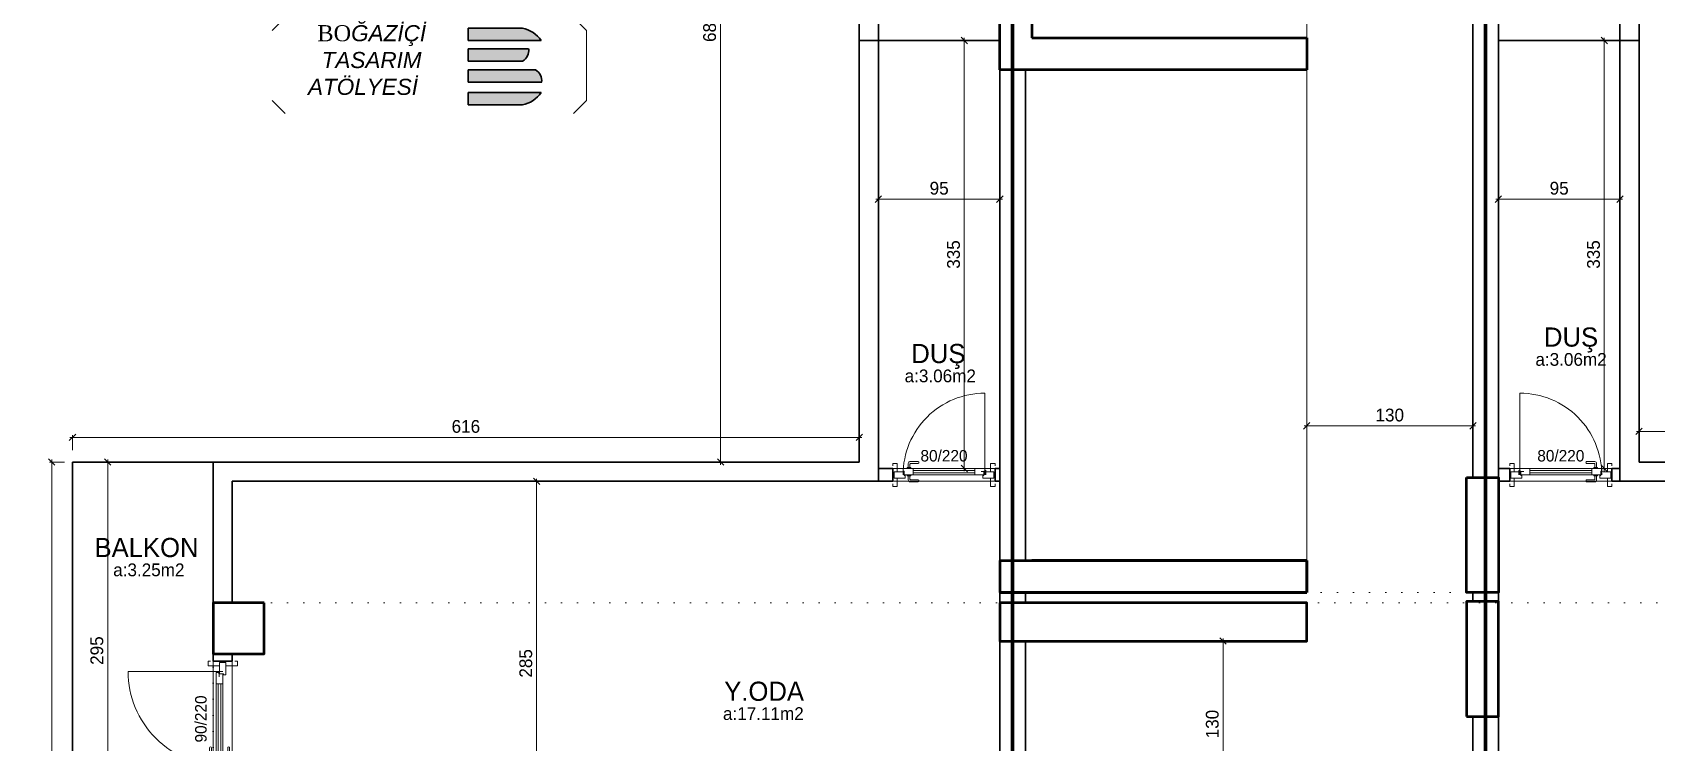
# Model space of a CAD drawing. Header units: centimetres. Extents: x 562865 to 1310255, y -148070 to 32737.
# Drawn here: x 586727 to 587997, y -13441 to -12885 of the extents above; entities that cross this region are included whole.
import ezdxf
from ezdxf.enums import TextEntityAlignment as Align

# ---------------------------------------------------------------- set-up
doc = ezdxf.new("R2010")
doc.units = ezdxf.units.CM
doc.header["$LTSCALE"] = 2.5
doc.linetypes.add('DOT', pattern=[0.25, 0, -0.25])
doc.layers.get('0').update_dxf_attribs({"color": 86})
for name, color, linetype, lineweight in [('_grns-03_Arka', 33, 'Continuous', 0), ('ADAKENARI', 18, 'Continuous', 5), ('DUVAR', 4, 'Continuous', 30), ('duvar-kesim', 7, 'Continuous', 0), ('iç ölçü', 106, 'Continuous', 18), ('kapi', 9, 'Continuous', 0), ('kolon', 1, 'Continuous', 53)]:
    doc.layers.add(name, color=color, linetype=linetype, lineweight=lineweight)
for name, color, linetype in [('alan', 7, 'Continuous'), ('kapi-yazi', 7, 'Continuous'), ('mahal', 7, 'Continuous')]:
    doc.layers.add(name, color=color, linetype=linetype)
doc.styles.add('autodim', font='times.ttf')
doc.styles.add('PINAR', font='comic.ttf')
doc.dimstyles.new('TEMİZ ÖLÇÜ', dxfattribs={"dimtxt": 10, "dimasz": 5, "dimexe": 1.8, "dimexo": 0.625, "dimgap": 3, "dimtad": 1, "dimdec": 0, "dimrnd": 0.5, "dimzin": 1, "dimdsep": 46, "dimtxsty": 'PINAR', "dimblk": 'OBLIQUE', "dimcen": 0.9, "dimdle": 2, "dimclrd": 256, "dimclre": 256, "dimclrt": 7, "dimadec": 0, "dimazin": 0, "dimtfac": 1, "dimtdec": 0, "dimtofl": 0, "dimtmove": 2, "dimatfit": 2, "dimfxl": 10, "dimfxlon": 1, "dimlwd": -1, "dimlwe": -1, "dimarcsym": 0})

# ---------------------------------------------------------------- blocks, each defined once
blk = doc.blocks.new('WRSETHSRTH')
at = {"layer": 'ADAKENARI', "color": 2, "linetype": 'DOT', "ltscale": 20}
for points in [[(587873.8, -15832.5), (587873.8, -16716.5), (587483.8, -16716.5), (587483.8, -15832.5)], [(588489.1, -17682.2), (588489.1, -16724.5), (586868.4, -16724.5), (586868.4, -17682.2)]]:
    blk.add_lwpolyline(points, close=True, dxfattribs=at)
blk = doc.blocks.new('_Oblique')
at = {"color": 0, "linetype": 'ByBlock', "lineweight": -2}
blk.add_line((-0.5, -0.5), (0.5, 0.5), dxfattribs=at)
blk = doc.blocks.new('*D861')
at = {"layer": 'Defpoints', "color": 0}
for p in [(587723.8, -13192.9), (587723.8, -13208), (587853.8, -13208)]:
    blk.add_point(p, dxfattribs=at)
at = {"layer": 'iç ölçü'}
for p, q in [((587855.8, -13192.9), (587721.8, -13192.9)), ((587723.8, -13202.9), (587723.8, -13191.1)), ((587853.8, -13202.9), (587853.8, -13191.1))]:
    blk.add_line(p, q, dxfattribs=at)
at = {"layer": 'iç ölçü', "linetype": 'ByBlock', "xscale": 5, "yscale": 5, "zscale": 5, "rotation": 180}
blk.add_blockref('_Oblique', (587723.8, -13192.9), dxfattribs=at)
at = {"layer": 'iç ölçü', "linetype": 'ByBlock', "xscale": 5, "yscale": 5, "zscale": 5}
blk.add_blockref('_Oblique', (587853.8, -13192.9), dxfattribs=at)
at = {"layer": 'iç ölçü', "color": 7, "insert": (587788.8, -13184.5), "char_height": 10, "attachment_point": 5, "style": 'PINAR'}
blk.add_mtext('130', dxfattribs=at)
blk = doc.blocks.new('*D876')
at = {"layer": 'Defpoints', "color": 0}
for p in [(587873.8, -13006.2), (587968.8, -13006.2), (587968.8, -13015.5)]:
    blk.add_point(p, dxfattribs=at)
at = {"layer": 'iç ölçü'}
for p, q in [((587873.8, -13006.9), (587873.8, -13017.3)), ((587968.8, -13006.9), (587968.8, -13017.3)), ((587871.8, -13015.5), (587970.8, -13015.5))]:
    blk.add_line(p, q, dxfattribs=at)
at = {"layer": 'iç ölçü', "linetype": 'ByBlock', "xscale": 5, "yscale": 5, "zscale": 5, "rotation": 180}
blk.add_blockref('_Oblique', (587873.8, -13015.5), dxfattribs=at)
at = {"layer": 'iç ölçü', "linetype": 'ByBlock', "xscale": 5, "yscale": 5, "zscale": 5}
blk.add_blockref('_Oblique', (587968.8, -13015.5), dxfattribs=at)
at = {"layer": 'iç ölçü', "color": 7, "insert": (587921.3, -13007), "char_height": 10, "attachment_point": 5, "style": 'PINAR'}
blk.add_mtext('95', dxfattribs=at)
blk = doc.blocks.new('*D905')
at = {"layer": 'Defpoints', "color": 0}
for p in [(587121.4, -13236.3), (587156.2, -13236.3), (587156.2, -13521.3)]:
    blk.add_point(p, dxfattribs=at)
at = {"layer": 'iç ölçü'}
for p, q in [((587131.4, -13236.3), (587119.6, -13236.3)), ((587121.4, -13523.3), (587121.4, -13234.3)), ((587131.4, -13521.3), (587119.6, -13521.3))]:
    blk.add_line(p, q, dxfattribs=at)
at = {"layer": 'iç ölçü', "linetype": 'ByBlock', "xscale": 5, "yscale": 5, "zscale": 5}
for p, rotation in [((587121.4, -13236.3), 90), ((587121.4, -13521.3), 270)]:
    blk.add_blockref('_Oblique', p, dxfattribs=dict(at, rotation=rotation))
at = {"layer": 'iç ölçü', "color": 7, "insert": (587113, -13378.8), "char_height": 10, "attachment_point": 5, "rotation": 90, "style": 'PINAR'}
blk.add_mtext('285', dxfattribs=at)
blk = doc.blocks.new('*D891')
at = {"layer": 'Defpoints', "color": 0}
for p in [(586786, -13221.3), (586813.4, -13221.3), (586813.4, -13516.3)]:
    blk.add_point(p, dxfattribs=at)
at = {"layer": 'iç ölçü'}
for p, q in [((586796, -13221.3), (586784.2, -13221.3)), ((586786, -13518.3), (586786, -13219.3)), ((586796, -13516.3), (586784.2, -13516.3))]:
    blk.add_line(p, q, dxfattribs=at)
at = {"layer": 'iç ölçü', "linetype": 'ByBlock', "xscale": 5, "yscale": 5, "zscale": 5}
for p, rotation in [((586786, -13221.3), 90), ((586786, -13516.3), 270)]:
    blk.add_blockref('_Oblique', p, dxfattribs=dict(at, rotation=rotation))
at = {"layer": 'iç ölçü', "color": 7, "insert": (586777.5, -13368.8), "char_height": 10, "attachment_point": 5, "rotation": 90, "style": 'PINAR'}
blk.add_mtext('295', dxfattribs=at)
blk = doc.blocks.new('*D892')
at = {"layer": 'Defpoints', "color": 0}
for p in [(587388.8, -13006.2), (587483.8, -13006.2), (587388.8, -13015.5)]:
    blk.add_point(p, dxfattribs=at)
at = {"layer": 'iç ölçü'}
for p, q in [((587388.8, -13006.9), (587388.8, -13017.3)), ((587483.8, -13006.9), (587483.8, -13017.3)), ((587485.8, -13015.5), (587386.8, -13015.5))]:
    blk.add_line(p, q, dxfattribs=at)
at = {"layer": 'iç ölçü', "linetype": 'ByBlock', "xscale": 5, "yscale": 5, "zscale": 5, "rotation": 180}
blk.add_blockref('_Oblique', (587388.8, -13015.5), dxfattribs=at)
at = {"layer": 'iç ölçü', "linetype": 'ByBlock', "xscale": 5, "yscale": 5, "zscale": 5}
blk.add_blockref('_Oblique', (587483.8, -13015.5), dxfattribs=at)
at = {"layer": 'iç ölçü', "color": 7, "insert": (587436.3, -13007), "char_height": 10, "attachment_point": 5, "style": 'PINAR'}
blk.add_mtext('95', dxfattribs=at)
blk = doc.blocks.new('fm-door1')
at = {"linetype": 'Continuous'}
for p, q in [((0, 25), (0, -25)), ((100, 25), (0, 25)), ((80, 32), (80, 0)), ((84, 28), (128, 28)), ((90, 50), (910, 50)), ((90, 50), (90, 30)), ((100, 30), (90, 30)), ((100, 30), (100, -5)), ((100, 30), (100, -5)), ((100, 0), (900, 0)), ((190, 50), (190, 0)), ((810, 50), (810, 0)), ((910, 30), (900, 30)), ((900, 30), (900, -5)), ((900, 25), (1000, 25)), ((910, 50), (910, 30)), ((1000, 25), (1000, -25)), ((110, -25), (0, -25)), ((100, -5), (110, -5)), ((110, -5), (100, -5)), ((110, -5), (110, -25)), ((110, -25), (110, -5)), ((890, -25), (890, -5)), ((890, -5), (900, -5)), ((890, -25), (1000, -25))]:
    blk.add_line(p, q, dxfattribs=at)
at = {"color": 8, "linetype": 'Continuous'}
for p, q in [((190, 35), (810, 35)), ((190, 15), (810, 15))]:
    blk.add_line(p, q, dxfattribs=at)
at = {"linetype": 'Continuous'}
for points in [[(858, 58), (858, 89, 0.414214), (842, 104), (759, 104, 1), (759, 89), (835, 89, -0.414214), (842, 81), (842, 58)], [(858, -8), (858, -39, -0.414214), (842, -54), (759, -54, -1), (759, -39), (835, -39, 0.414214), (842, -31), (842, -8)]]:
    blk.add_lwpolyline(points, format="xyb", dxfattribs=at)
for points in [[(869, 50), (869, 58), (831, 58), (831, 50)], [(869, 0), (869, -8), (831, -8), (831, 0)]]:
    blk.add_lwpolyline(points, dxfattribs=at)
blk.add_circle((84, 32), 4.26, dxfattribs=at)
blk = doc.blocks.new('A$C1BDB261E')
at = {"layer": 'DUVAR'}
h = blk.add_hatch(color=41, dxfattribs=at)
h.dxf.hatch_style = 1
h.paths.add_polyline_path([(195.7, 57.1), (210.2, 57.1, 0.202686), (195.7, 66.8), (153.1, 66.8), (153.1, 57.1)])
h.paths.add_polyline_path([(153.1, 50.6), (153.1, 40.9), (195.7, 40.9, 0.299894), (200.5, 50.6), (195.7, 50.6)])
h.paths.add_polyline_path([(210.7, 24.4, 0.299894), (205.8, 34.1), (201, 34.1), (153.1, 34.1), (153.1, 24.4)])
h.paths.add_polyline_path([(195.7, 6.7, 0.202686), (210.2, 16.4), (195.7, 16.4), (153.1, 16.4), (153.1, 6.7)])
at = {"layer": '_grns-03_Arka'}
for p, q in [((0, 65), (10, 75)), ((245.7, 65), (235.7, 75)), ((245.7, 65), (245.7, 10)), ((10, 0), (0, 10)), ((235.7, 0), (245.7, 10))]:
    blk.add_line(p, q, dxfattribs=at)
at = {"layer": 'DUVAR', "color": 41}
for p, q in [((153.1, 66.8), (153.1, 57.1)), ((153.1, 66.8), (195.7, 66.8)), ((153.1, 57.1), (195.7, 57.1)), ((195.7, 57.1), (210.2, 57.1)), ((153.1, 40.9), (153.1, 50.6)), ((153.1, 50.6), (195.7, 50.6)), ((153.1, 40.9), (195.7, 40.9)), ((195.7, 50.6), (200.5, 50.6)), ((153.1, 24.4), (153.1, 34.1)), ((153.1, 34.1), (201, 34.1)), ((201, 34.1), (205.8, 34.1)), ((153.1, 24.4), (210.7, 24.4)), ((153.1, 6.7), (153.1, 16.4)), ((153.1, 16.4), (195.7, 16.4)), ((195.7, 16.4), (210.2, 16.4)), ((153.1, 6.7), (195.7, 6.7))]:
    blk.add_line(p, q, dxfattribs=at)
for centre, radius, start, end in [((191.5, 44.7), 22.4, 33.3943, 79.2256), ((190.8, 49.4), 9.84, 300.0476, 6.8223), ((200.9, 25.6), 9.84, 353.1777, 59.9524), ((191.5, 28.7), 22.4, 280.7744, 326.6057)]:
    blk.add_arc(centre, radius, start, end, dxfattribs=at)
at = {"insert": (22.8, 69.1), "char_height": 12.589, "width": 119.549, "attachment_point": 1, "style": 'autodim'}
blk.add_mtext('\\pi12.452;BO{\\fArial|b0|i1|c162|p34;ĞAZİÇİ \\P\\pi15.789;TASARIM \\P\\pi5.1217;ATÖLYESİ}', dxfattribs=at)
blk = doc.blocks.new('*D910')
at = {"layer": 'Defpoints', "color": 0}
for p in [(587242.7, -12541.3), (587232.7, -13221.3), (587265.3, -13221.3)]:
    blk.add_point(p, dxfattribs=at)
at = {"layer": 'iç ölçü'}
for p, q in [((587255.3, -12541.3), (587267.1, -12541.3)), ((587265.3, -12539.3), (587265.3, -13223.3)), ((587255.3, -13221.3), (587267.1, -13221.3))]:
    blk.add_line(p, q, dxfattribs=at)
at = {"layer": 'iç ölçü', "linetype": 'ByBlock', "xscale": 5, "yscale": 5, "zscale": 5}
for p, rotation in [((587265.3, -12541.3), 90), ((587265.3, -13221.3), 270)]:
    blk.add_blockref('_Oblique', p, dxfattribs=dict(at, rotation=rotation))
at = {"layer": 'iç ölçü', "color": 7, "insert": (587256.8, -12881.3), "char_height": 10, "attachment_point": 5, "rotation": 90, "style": 'PINAR'}
blk.add_mtext('680', dxfattribs=at)
blk = doc.blocks.new('*D928')
at = {"layer": 'Defpoints', "color": 0}
for p in [(587921.3, -12891.3), (587956.6, -12891.3), (587921.3, -13226.3)]:
    blk.add_point(p, dxfattribs=at)
at = {"layer": 'iç ölçü'}
for p, q in [((587946.6, -12891.3), (587958.4, -12891.3)), ((587956.6, -13228.3), (587956.6, -12889.3)), ((587946.6, -13226.3), (587958.4, -13226.3))]:
    blk.add_line(p, q, dxfattribs=at)
at = {"layer": 'iç ölçü', "linetype": 'ByBlock', "xscale": 5, "yscale": 5, "zscale": 5}
for p, rotation in [((587956.6, -12891.3), 90), ((587956.6, -13226.3), 270)]:
    blk.add_blockref('_Oblique', p, dxfattribs=dict(at, rotation=rotation))
at = {"layer": 'iç ölçü', "color": 7, "insert": (587948.2, -13058.8), "char_height": 10, "attachment_point": 5, "rotation": 90, "style": 'PINAR'}
blk.add_mtext('335', dxfattribs=at)
blk = doc.blocks.new('*D929')
at = {"layer": 'Defpoints', "color": 0}
for p in [(587450.5, -12891.3), (587450.5, -13226.3), (587456, -13226.3)]:
    blk.add_point(p, dxfattribs=at)
at = {"layer": 'iç ölçü'}
for p, q in [((587451.1, -12891.3), (587457.8, -12891.3)), ((587456, -12889.3), (587456, -13228.3)), ((587451.1, -13226.3), (587457.8, -13226.3))]:
    blk.add_line(p, q, dxfattribs=at)
at = {"layer": 'iç ölçü', "linetype": 'ByBlock', "xscale": 5, "yscale": 5, "zscale": 5}
for p, rotation in [((587456, -12891.3), 90), ((587456, -13226.3), 270)]:
    blk.add_blockref('_Oblique', p, dxfattribs=dict(at, rotation=rotation))
at = {"layer": 'iç ölçü', "color": 7, "insert": (587447.6, -13058.8), "char_height": 10, "attachment_point": 5, "rotation": 90, "style": 'PINAR'}
blk.add_mtext('335', dxfattribs=at)
blk = doc.blocks.new('*D930')
at = {"layer": 'Defpoints', "color": 0}
for p in [(587634.9, -13361.3), (587634.9, -13491.3), (587658.4, -13491.3)]:
    blk.add_point(p, dxfattribs=at)
at = {"layer": 'iç ölçü'}
for p, q in [((587648.4, -13361.3), (587660.2, -13361.3)), ((587658.4, -13359.3), (587658.4, -13493.3)), ((587648.4, -13491.3), (587660.2, -13491.3))]:
    blk.add_line(p, q, dxfattribs=at)
at = {"layer": 'iç ölçü', "linetype": 'ByBlock', "xscale": 5, "yscale": 5, "zscale": 5}
for p, rotation in [((587658.4, -13361.3), 90), ((587658.4, -13491.3), 270)]:
    blk.add_blockref('_Oblique', p, dxfattribs=dict(at, rotation=rotation))
at = {"layer": 'iç ölçü', "color": 7, "insert": (587650, -13426.3), "char_height": 10, "attachment_point": 5, "rotation": 90, "style": 'PINAR'}
blk.add_mtext('130', dxfattribs=at)
blk = doc.blocks.new('*D935')
at = {"layer": 'Defpoints', "color": 0}
for p in [(587373.8, -13201.9), (586758.4, -13221.3), (587373.8, -13221.3)]:
    blk.add_point(p, dxfattribs=at)
at = {"layer": 'iç ölçü'}
for p, q in [((586756.4, -13201.9), (587375.8, -13201.9)), ((586758.4, -13211.9), (586758.4, -13200.1)), ((587373.8, -13211.9), (587373.8, -13200.1))]:
    blk.add_line(p, q, dxfattribs=at)
at = {"layer": 'iç ölçü', "linetype": 'ByBlock', "xscale": 5, "yscale": 5, "zscale": 5, "rotation": 180}
blk.add_blockref('_Oblique', (586758.4, -13201.9), dxfattribs=at)
at = {"layer": 'iç ölçü', "linetype": 'ByBlock', "xscale": 5, "yscale": 5, "zscale": 5}
blk.add_blockref('_Oblique', (587373.8, -13201.9), dxfattribs=at)
at = {"layer": 'iç ölçü', "color": 7, "lineweight": 120, "insert": (587066.1, -13193.4), "char_height": 10, "attachment_point": 5, "style": 'PINAR'}
blk.add_mtext('616', dxfattribs=at)
blk = doc.blocks.new('*D936')
at = {"layer": 'Defpoints', "color": 0}
for p in [(588599.1, -13197.2), (587983.8, -13221.3), (588599.1, -13221.3)]:
    blk.add_point(p, dxfattribs=at)
at = {"layer": 'iç ölçü'}
for p, q in [((587981.8, -13197.2), (588601.1, -13197.2)), ((587983.8, -13207.2), (587983.8, -13195.4)), ((588599.1, -13207.2), (588599.1, -13195.4))]:
    blk.add_line(p, q, dxfattribs=at)
at = {"layer": 'iç ölçü', "linetype": 'ByBlock', "xscale": 5, "yscale": 5, "zscale": 5, "rotation": 180}
blk.add_blockref('_Oblique', (587983.8, -13197.2), dxfattribs=at)
at = {"layer": 'iç ölçü', "linetype": 'ByBlock', "xscale": 5, "yscale": 5, "zscale": 5}
blk.add_blockref('_Oblique', (588599.1, -13197.2), dxfattribs=at)
at = {"layer": 'iç ölçü', "color": 7, "lineweight": 120, "insert": (588291.4, -13188.7), "char_height": 10, "attachment_point": 5, "style": 'PINAR'}
blk.add_mtext('616', dxfattribs=at)
blk = doc.blocks.new('*D939')
at = {"layer": 'Defpoints', "color": 0}
for p in [(586742.2, -13221.3), (586758.4, -13221.3), (586758.4, -14399)]:
    blk.add_point(p, dxfattribs=at)
at = {"layer": 'iç ölçü'}
for p, q in [((586752.2, -13221.3), (586740.4, -13221.3)), ((586742.2, -14401), (586742.2, -13219.3)), ((586752.2, -14399), (586740.4, -14399))]:
    blk.add_line(p, q, dxfattribs=at)
at = {"layer": 'iç ölçü', "linetype": 'ByBlock', "xscale": 5, "yscale": 5, "zscale": 5}
for p, rotation in [((586742.2, -13221.3), 90), ((586742.2, -14399), 270)]:
    blk.add_blockref('_Oblique', p, dxfattribs=dict(at, rotation=rotation))
at = {"layer": 'iç ölçü', "color": 7, "lineweight": 120, "insert": (586733.7, -13810.1), "char_height": 10, "attachment_point": 5, "rotation": 90, "style": 'PINAR'}
blk.add_mtext('1178', dxfattribs=at)

msp = doc.modelspace()

# ---------------------------------------------------------------- linework, layer by layer
at = {"layer": 'ADAKENARI', "color": 2, "linetype": 'DOT', "ltscale": 20}
msp.add_lwpolyline([(587873.8, -12439.3), (587873.8, -13323.3), (587483.8, -13323.3), (587483.8, -12439.3)], close=True, dxfattribs=at)
at = {"layer": 'DUVAR'}
for p, q in [((587968.8, -13236.3), (587968.8, -12521.3)), ((587388.8, -12526.3), (587388.8, -13236.3)), ((587853.8, -12529.3), (587853.8, -13233.3)), ((587873.8, -12529.3), (587873.8, -13233.3)), ((587373.8, -12541.3), (587373.8, -13221.3)), ((587983.8, -13221.3), (587983.8, -12541.3)), ((587373.8, -12891.3), (587483.8, -12891.3)), ((587873.8, -12891.3), (587983.8, -12891.3)), ((587483.8, -13298.3), (587483.8, -12914.3)), ((587503.8, -13298.3), (587503.8, -12914.3)), ((587373.8, -13221.3), (586758.4, -13221.3)), ((586758.4, -13221.3), (586758.4, -14399)), ((586868.4, -13377.1), (586868.4, -13221.3)), ((588599.1, -13221.3), (587983.8, -13221.3)), ((587388.8, -13236.3), (586883.4, -13236.3)), ((586883.4, -13331.3), (586883.4, -13236.3)), ((587388.8, -13226.3), (587400.1, -13226.3)), ((587388.8, -13236.3), (587400.1, -13236.3)), ((587400.1, -13236.3), (587400.1, -13226.3)), ((587480.1, -13226.3), (587483.8, -13226.3)), ((587480.1, -13236.3), (587480.1, -13226.3)), ((587480.1, -13236.3), (587483.8, -13236.3)), ((587882.6, -13226.3), (587873.8, -13226.3)), ((587882.6, -13236.3), (587873.8, -13236.3)), ((587882.6, -13236.3), (587882.6, -13226.3)), ((587968.8, -13226.3), (587962.6, -13226.3)), ((587962.6, -13236.3), (587962.6, -13226.3)), ((587968.8, -13236.3), (587962.6, -13236.3)), ((588474.1, -13236.3), (587968.8, -13236.3)), ((587483.8, -13323.3), (587483.8, -13331.3)), ((587483.8, -13323.3), (587483.8, -13331.3)), ((587503.8, -13323.3), (587503.8, -13331.3)), ((587503.8, -13323.3), (587503.8, -13331.3)), ((587853.8, -13323.3), (587853.8, -13330.3)), ((587873.8, -13323.3), (587873.8, -13511.3)), ((587483.8, -13361.3), (587483.8, -13511.3)), ((587503.8, -13361.3), (587503.8, -13491.3)), ((586883.4, -13377.1), (586883.4, -13371.3)), ((586883.4, -13377.1), (586868.4, -13377.1)), ((587853.8, -13420.3), (587853.8, -13491.3))]:
    msp.add_line(p, q, dxfattribs=at)
at = {"layer": 'duvar-kesim'}
for p, q in [((587480.1, -13226.3), (587400.1, -13226.3)), ((587480.1, -13236.3), (587400.1, -13236.3)), ((587882.6, -13226.3), (587962.6, -13226.3)), ((587882.6, -13236.3), (587962.6, -13236.3)), ((586868.4, -13377.1), (586868.4, -13467.1)), ((586883.4, -13377.1), (586883.4, -13467.1))]:
    msp.add_line(p, q, dxfattribs=at)
at = {"layer": 'iç ölçü'}
for p, q in [((587723.8, -12889.3), (587723.8, -12689.3)), ((587723.8, -12914.3), (587723.8, -13310.8))]:
    msp.add_line(p, q, dxfattribs=at)
at = {"layer": 'kapi'}
for points in [[(587472.1, -13231.3), (587472.1, -13167.3, 0.414214), (587408.1, -13231.3, 0.414214)], [(587890.6, -13231.3), (587890.6, -13167.3, -0.414214), (587954.6, -13231.3, -0.414214)], [(586875.9, -13385.1), (586801.9, -13385.1, 0.414214), (586875.9, -13459.1, 0.414214)]]:
    msp.add_lwpolyline(points, format="xyb", dxfattribs=at)
for points in [[(587400.1, -13224.3), (587400.1, -13222.3), (587403.6, -13222.3), (587403.6, -13228.8)], [(587480.1, -13224.3), (587480.1, -13222.3), (587476.6, -13222.3), (587476.6, -13228.8)], [(587882.6, -13224.3), (587882.6, -13222.3), (587886.1, -13222.3), (587886.1, -13228.8)], [(587962.6, -13224.3), (587962.6, -13222.3), (587959.1, -13222.3), (587959.1, -13228.8)], [(587400.1, -13238.3), (587400.1, -13240.3), (587403.6, -13240.3), (587403.6, -13233.8)], [(587480.1, -13238.3), (587480.1, -13240.3), (587476.6, -13240.3), (587476.6, -13233.8)], [(587882.6, -13238.3), (587882.6, -13240.3), (587886.1, -13240.3), (587886.1, -13233.8)], [(587962.6, -13238.3), (587962.6, -13240.3), (587959.1, -13240.3), (587959.1, -13233.8)], [(586866.4, -13377.1), (586864.4, -13377.1), (586864.4, -13380.6), (586873.4, -13380.6)], [(586885.4, -13377.1), (586887.4, -13377.1), (586887.4, -13380.6), (586878.4, -13380.6)]]:
    msp.add_lwpolyline(points, dxfattribs=at)
at = {"layer": 'kolon'}
for p, q in [((587483.8, -12914.3), (587483.8, -12439.3)), ((587508.8, -12689.3), (587508.8, -12889.3)), ((587508.8, -12889.3), (587723.8, -12889.3)), ((587723.8, -12889.3), (587723.8, -12914.3)), ((587508.8, -12914.3), (587483.8, -12914.3)), ((587723.8, -12914.3), (587508.8, -12914.3)), ((587483.8, -13298.3), (587723.8, -13298.3)), ((587483.8, -13298.3), (587483.8, -13323.3)), ((587723.8, -13298.3), (587508.8, -13298.3)), ((587723.8, -13298.3), (587723.8, -13323.3)), ((587723.8, -13323.3), (587723.8, -13298.3)), ((587723.8, -13323.3), (587483.8, -13323.3)), ((587483.8, -13323.3), (587723.8, -13323.3))]:
    msp.add_line(p, q, dxfattribs=at)
at = {"layer": 'kolon', "color": 6, "lineweight": 120}
msp.add_lwpolyline([(587493.8, -12256.3), (587863.8, -12256.3), (587863.8, -13501.3), (587493.8, -13501.3)], close=True, dxfattribs=at)
at = {"layer": 'kolon'}
for points in [[(587848.8, -13233.3), (587873.8, -13233.3), (587873.8, -13323.3), (587848.8, -13323.3)], [(586908.4, -13331.3), (586868.4, -13331.3), (586868.4, -13371.3), (586908.4, -13371.3)], [(587483.8, -13331.3), (587483.8, -13361.3), (587723.8, -13361.3), (587723.8, -13331.3)], [(587483.8, -13331.3), (587483.8, -13361.3), (587723.8, -13361.3), (587723.8, -13331.3)], [(587848.8, -13420.3), (587873.8, -13420.3), (587873.8, -13330.3), (587848.8, -13330.3)]]:
    msp.add_lwpolyline(points, close=True, dxfattribs=at)

# ---------------------------------------------------------------- block references
at = {"layer": 'iç ölçü'}
for name, p in [('WRSETHSRTH', (0, 3393.2)), ('A$C1BDB261E', (586914.7, -12948.4))]:
    msp.add_blockref(name, p, dxfattribs=at)
at = {"layer": 'kapi'}
for p, xscale, yscale, zscale, rotation in [((587479.1, -13231.3), 0.07800000000000001, -0.1, 0.07800000000000001, 180), ((586875.9, -13378.1), 0.08799999999973807, -0.09999999999854481, 0.08800000000000001, 270)]:
    msp.add_blockref('fm-door1', p, dxfattribs=dict(at, xscale=xscale, yscale=yscale, zscale=zscale, rotation=rotation))
at = {"layer": 'kapi', "xscale": 0.07800000000000001, "yscale": 0.1, "zscale": 0.07800000000000001}
msp.add_blockref('fm-door1', (587883.6, -13231.3), dxfattribs=at)

# ---------------------------------------------------------------- texts
at = {"layer": 'alan', "style": 'PINAR'}
for s, p in [('a:3.06m2', (587930.6, -13145.9)), ('a:3.06m2', (587437.2, -13158.8)), ('a:3.25m2', (586818.1, -13310.6)), ('a:17.11m2', (587298.8, -13423.1))]:
    msp.add_text(s, height=10, dxfattribs=at).set_placement(p, align=Align.CENTER)
at = {"layer": 'kapi-yazi', "style": 'PINAR'}
for s, rotation, p in [('80/220', 0, (587440.1, -13216.3)), ('90/220', 90, (586858.8, -13422.3))]:
    msp.add_text(s, height=9, rotation=rotation, dxfattribs=at).set_placement(p, align=Align.MIDDLE_CENTER)
msp.add_text('80/220', height=9, dxfattribs=at).set_placement((587922.6, -13216.3), align=Align.MIDDLE_CENTER)
at = {"layer": 'mahal', "style": 'PINAR'}
for s, p in [('DUŞ', (587930.6, -13130.9)), ('DUŞ', (587435.7, -13143.8)), ('BALKON', (586816.3, -13295.6)), ('Y.ODA', (587299.4, -13408.1))]:
    msp.add_text(s, height=15, dxfattribs=at).set_placement(p, align=Align.CENTER)

# ---------------------------------------------------------------- dimensions: what is measured, and where the dimension line sits
at = {"layer": 'iç ölçü'}
for base, p1, p2, angle, picture, middle in [((587265.3, -13221.3), (587242.7, -12541.3), (587232.7, -13221.3), 90, '*D910', (587256.8, -12881.3)), ((587456, -13226.3), (587450.5, -12891.3), (587450.5, -13226.3), 90, '*D929', (587447.6, -13058.8)), ((587956.6, -12891.3), (587921.3, -13226.3), (587921.3, -12891.3), 90, '*D928', (587948.2, -13058.8)), ((587388.8, -13015.5), (587483.8, -13006.2), (587388.8, -13006.2), 180, '*D892', (587436.3, -13007)), ((586786, -13221.3), (586813.4, -13516.3), (586813.4, -13221.3), 90, '*D891', (586777.5, -13368.8)), ((587121.4, -13236.3), (587156.2, -13521.3), (587156.2, -13236.3), 90, '*D905', (587113, -13378.8)), ((587658.4, -13491.3), (587634.9, -13361.3), (587634.9, -13491.3), 90, '*D930', (587650, -13426.3))]:
    dim = msp.add_linear_dim(base=base, p1=p1, p2=p2, angle=angle, dimstyle='TEMİZ ÖLÇÜ', override={"dimarcsym": 1}, dxfattribs=at)
    dim.commit()
    dim.dimension.update_dxf_attribs({"geometry": picture, "text_midpoint": middle})
for base, p1, p2, picture, middle in [((587968.8, -13015.5), (587873.8, -13006.2), (587968.8, -13006.2), '*D876', (587921.3, -13007)), ((587723.8, -13192.9), (587853.8, -13208), (587723.8, -13208), '*D861', (587788.8, -13184.5))]:
    dim = msp.add_linear_dim(base=base, p1=p1, p2=p2, dimstyle='TEMİZ ÖLÇÜ', override={"dimarcsym": 1}, dxfattribs=at)
    dim.commit()
    dim.dimension.update_dxf_attribs({"geometry": picture, "text_midpoint": middle})
at = {"layer": 'iç ölçü', "color": 6, "lineweight": 120}
for base, p1, p2, picture, middle in [((588599.1, -13197.2), (587983.8, -13221.3), (588599.1, -13221.3), '*D936', (588291.4, -13188.7)), ((587373.8, -13201.9), (586758.4, -13221.3), (587373.8, -13221.3), '*D935', (587066.1, -13193.4))]:
    dim = msp.add_linear_dim(base=base, p1=p1, p2=p2, dimstyle='TEMİZ ÖLÇÜ', override={"dimarcsym": 1}, dxfattribs=at)
    dim.commit()
    dim.dimension.update_dxf_attribs({"geometry": picture, "text_midpoint": middle})
dim = msp.add_linear_dim(base=(586742.2, -13221.3), p1=(586758.4, -14399), p2=(586758.4, -13221.3), angle=90, dimstyle='TEMİZ ÖLÇÜ', override={"dimarcsym": 1}, dxfattribs=at)
dim.commit()
dim.dimension.update_dxf_attribs({"geometry": '*D939', "text_midpoint": (586733.7, -13810.1)})

doc.saveas('drawing.dxf')
